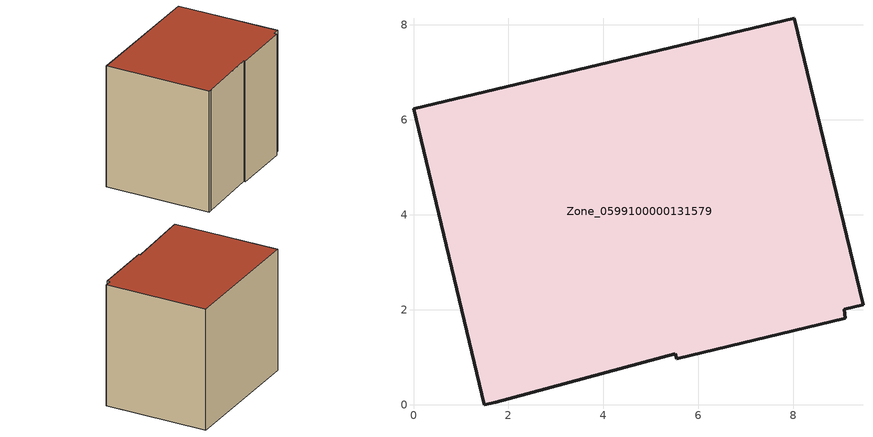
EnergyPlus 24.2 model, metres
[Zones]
Zone_0599100000131579
 floor ground (C_G): 9.1,1.82 5.54,0.97 5.52,1.07 1.73,0.06 1.49,0 0,6.24 8.02,8.14 9.47,2.11 9.07,2.01 z0
 wall outside (C_F): 9.47,2.11 8.02,8.14 0,6.24 1.49,0 1.73,0.06 5.52,1.07 5.54,0.97 9.1,1.82 9.07,2.01 9.47,2.11 z0:7.44
 roof outside (C_R): 9.1,1.82 9.07,2.01 9.47,2.11 8.02,8.14 0,6.24 1.49,0 1.73,0.06 5.52,1.07 5.54,0.97 z7.44
[BUILDING]
Pand.0599100000131579: North Axis=0; Terrain=City; Loads Convergence Tolerance Value=0.04; Temperature Convergence Tolerance Value=0.4; Solar Distribution=FullExterior; Maximum Number of Warmup Days=25; Minimum Number of Warmup Days=1
[Site:Location]
Rotterdam.The.Hague.AP_ZH_NLD Design_Conditions: Latitude=51.96; Longitude=4.45; Time Zone=1; Elevation=-4.5
[SITE:GROUNDTEMPERATURE:BUILDINGSURFACE]
18, 18, 18, 18, 18, 18, 18, 18, 18, 18, 18, 18
[MATERIAL] Thermal Absorptance=0.9; Solar Absorptance=0.7; Visible Absorptance=0.7
Name | Roughness | Thickness | Conductivity | Density | Specific Heat
G.TC.1965-1974 | MediumSmooth | 0.15 | 0.882353 | 540 | 1210
F.TC.1965-1974 | Rough | 0.3 | 0.697674 | 1920 | 840
R.TC.1965-1974 | MediumRough | 0.2 | 0.232558 | 1500 | 1000
[CONSTRUCTION]
C_G: G.TC.1965-1974
C_F: F.TC.1965-1974
C_R: R.TC.1965-1974
[ZONE]
Zone_0599100000131579: Type=1; Multiplier=1; Ceiling Height=Autocalculate; Volume=Autocalculate; Floor Area=autocalculate; Part of Total Floor Area=Yes
[ZONEINFILTRATION:DESIGNFLOWRATE]
Infil_Zone_0599100000131579: Zone or ZoneList or Space or SpaceList=Zone_0599100000131579; Schedule=AlwaysOn; Design Flow Rate Calculation Method=Flow/Area; Flow Rate per Floor Area=0.003; Constant Term Coefficient=1; Temperature Term Coefficient=0; Velocity Term Coefficient=0; Velocity Squared Term Coefficient=0
[HVACTEMPLATE:ZONE:IDEALLOADSAIRSYSTEM]
Zone_0599100000131579: Maximum Heating Supply Air Temperature=50; Minimum Cooling Supply Air Temperature=13; Maximum Heating Supply Air Humidity Ratio=0.0156; Minimum Cooling Supply Air Humidity Ratio=0.0077; Heating Limit=NoLimit; Cooling Limit=NoLimit; Dehumidification Control Type=ConstantSensibleHeatRatio; Cooling Sensible Heat Ratio=0.7; Dehumidification Setpoint=60; Humidification Control Type=None; Humidification Setpoint=30; Outdoor Air Method=None; Outdoor Air Flow Rate per Person=0.00944; Outdoor Air Flow Rate per Zone Floor Area=0; Outdoor Air Flow Rate per Zone=0; Demand Controlled Ventilation Type=None; Outdoor Air Economizer Type=NoEconomizer; Heat Recovery Type=None; Sensible Heat Recovery Effectiveness=0.7; Latent Heat Recovery Effectiveness=0.65
[ZONECONTROL:THERMOSTAT]
ThermostatControl_Zone_0599100000131579: Zone or ZoneList=Zone_0599100000131579; Control Type Schedule=DualSetpointControlType; Control 1=Thermostat_Zone_0599100000131579; Temperature Difference Between Cutout And Setpoint=0
[THERMOSTATSETPOINT:DUALSETPOINT]
Thermostat_Zone_0599100000131579: Heating Setpoint Temperature Schedule=HeatingSetpoint_Zone_0599100000131579; Cooling Setpoint Temperature Schedule=CoolingSetpoint_Zone_0599100000131579
[SCHEDULE:COMPACT]
HeatingSetpoint_Zone_0599100000131579: Through: 12/31, For: AllDays, Until: 24:00, 21
CoolingSetpoint_Zone_0599100000131579: Through: 12/31, For: AllDays, Until: 24:00, 24
DualSetpointControlType: Through: 12/31, For: AllDays, Until: 24:00, 4
AlwaysOn: Through: 12/31, For: AllDays, Until: 24:00, 1
